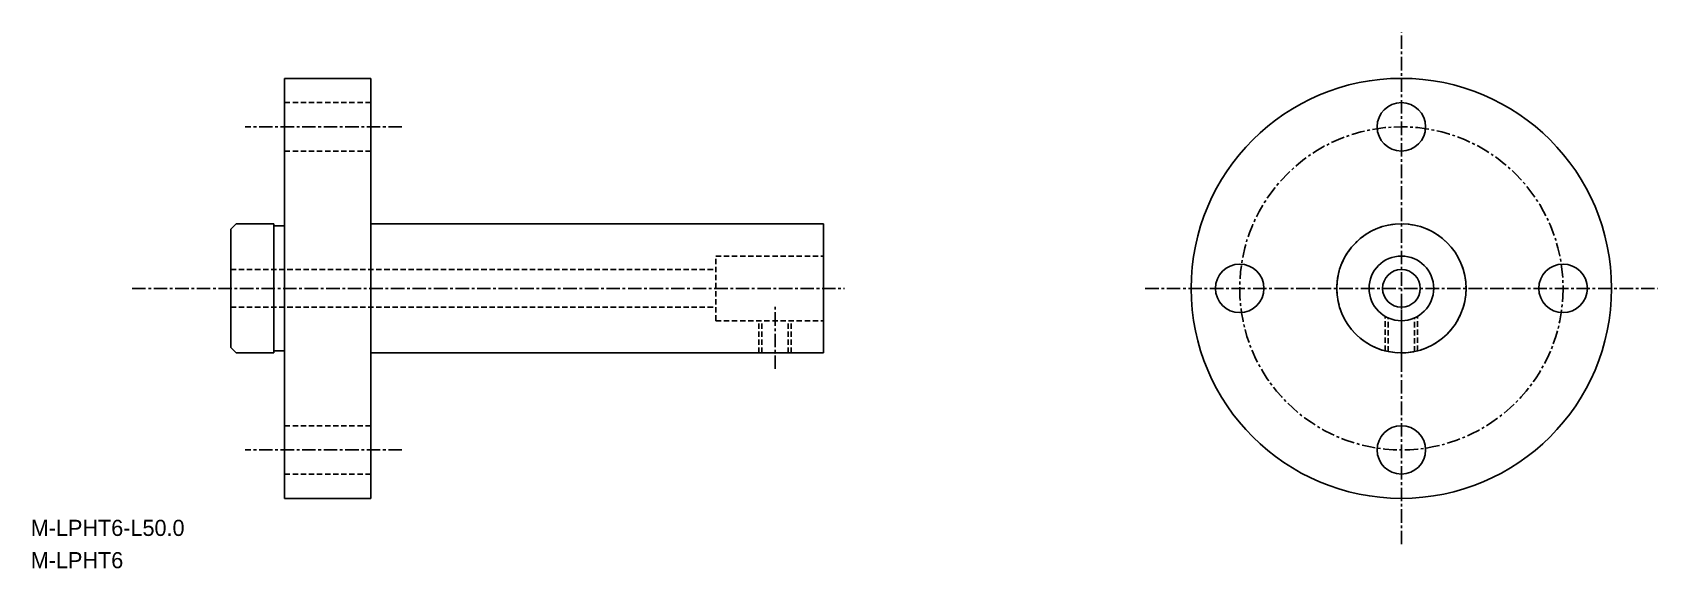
# Model space of a CAD drawing. Extents: x -1907 to -1756, y -410 to -360.
import ezdxf

# ---------------------------------------------------------------- set-up
doc = ezdxf.new("R2010")
doc.units = 0
doc.linetypes.add('CENTER', pattern=[2, 1.25, -0.25, 0.25, -0.25])
doc.linetypes.add('DASHED', pattern=[0.75, 0.5, -0.25])
doc.layers.get('0').update_dxf_attribs({"linetype": 'CONTINUOUS'})
doc.layers.add('CENTER', color=1, linetype='CENTER')

msp = doc.modelspace()

# ---------------------------------------------------------------- linework, layer by layer
at = {"color": 7, "linetype": 'CONTINUOUS'}
for p, q in [((-1883.86, -364.68), (-1883.86, -403.68)), ((-1883.86, -364.68), (-1875.86, -364.68)), ((-1875.86, -403.68), (-1875.86, -364.68)), ((-1888.86, -378.68), (-1888.36, -378.18)), ((-1884.86, -378.18), (-1888.36, -378.18)), ((-1884.86, -378.28), (-1884.86, -378.18)), ((-1884.86, -390.18), (-1884.86, -378.18)), ((-1884.76, -378.38), (-1883.96, -378.38)), ((-1875.86, -378.18), (-1833.86, -378.18)), ((-1875.86, -378.18), (-1875.86, -390.18)), ((-1833.86, -390.18), (-1833.86, -378.18)), ((-1888.86, -389.68), (-1888.86, -378.68)), ((-1888.86, -389.68), (-1888.36, -390.18)), ((-1884.86, -390.18), (-1888.36, -390.18)), ((-1884.86, -390.08), (-1884.86, -390.18)), ((-1884.76, -389.98), (-1883.96, -389.98)), ((-1875.86, -390.18), (-1833.86, -390.18)), ((-1883.86, -403.68), (-1875.86, -403.68))]:
    msp.add_line(p, q, dxfattribs=at)
at = {"color": 3, "linetype": 'DASHED'}
for p, q in [((-1875.86, -366.93), (-1883.86, -366.93)), ((-1875.86, -371.43), (-1883.86, -371.43)), ((-1843.86, -387.18), (-1843.86, -381.18)), ((-1843.86, -381.18), (-1833.86, -381.18)), ((-1888.86, -382.43), (-1843.86, -382.43)), ((-1888.86, -385.93), (-1843.86, -385.93)), ((-1843.86, -387.18), (-1833.86, -387.18)), ((-1839.86, -390.18), (-1839.86, -387.18)), ((-1839.59, -390.18), (-1839.59, -387.18)), ((-1837.13, -390.18), (-1837.13, -387.18)), ((-1836.86, -390.18), (-1836.86, -387.18)), ((-1781.75, -389.99), (-1781.75, -386.78)), ((-1781.48, -390.05), (-1781.48, -386.91)), ((-1779.02, -390.05), (-1779.02, -386.91)), ((-1778.75, -389.99), (-1778.75, -386.78)), ((-1875.86, -396.93), (-1883.86, -396.93)), ((-1875.86, -401.43), (-1883.86, -401.43))]:
    msp.add_line(p, q, dxfattribs=at)
at = {"color": 7, "linetype": 'CONTINUOUS'}
msp.add_circle((-1780.25, -384.18), 19.5, dxfattribs=at)
for centre, radius in [((-1780.25, -369.18), 2.25), ((-1780.25, -384.18), 6), ((-1780.25, -384.18), 3), ((-1795.25, -384.18), 2.25), ((-1780.25, -384.18), 1.75), ((-1765.25, -384.18), 2.25), ((-1780.25, -399.18), 2.25)]:
    msp.add_circle(centre, radius)
at = {"color": 3, "linetype": 'DASHED'}
msp.add_circle((-1780.25, -384.18), 6, dxfattribs=at)
at = {"color": 7, "linetype": 'CONTINUOUS'}
for centre, start, end in [((-1884.76, -378.28), 180, 270), ((-1883.96, -378.28), 270, 0), ((-1884.76, -390.08), 90, 180), ((-1883.96, -390.08), 0, 90)]:
    msp.add_arc(centre, 0.1, start, end, dxfattribs=at)
for p in [(-1838.36, -390.18), (-1780.25, -390.18)]:
    msp.add_point(p, dxfattribs=at)
at = {"layer": 'CENTER', "color": 1, "linetype": 'CENTER'}
for p, q in [((-1780.25, -407.94), (-1780.25, -360.42)), ((-1898, -384.18), (-1831.91, -384.18)), ((-1804.01, -384.18), (-1756.49, -384.18))]:
    msp.add_line(p, q, dxfattribs=at)
at = {"layer": 'CENTER'}
for p, q in [((-1872.98, -369.18), (-1887.53, -369.18)), ((-1838.36, -391.65), (-1838.36, -385.8)), ((-1780.25, -391.65), (-1780.25, -385.8)), ((-1872.98, -399.18), (-1887.53, -399.18))]:
    msp.add_line(p, q, dxfattribs=at)
msp.add_circle((-1780.25, -384.18), 15, dxfattribs=at)

# ---------------------------------------------------------------- texts
for s, p in [('M-LPHT6-L50.0', (-1907.41, -407.17)), ('M-LPHT6', (-1907.41, -410.17))]:
    msp.add_text(s, height=1.5).set_placement(p)

doc.saveas('drawing.dxf')
